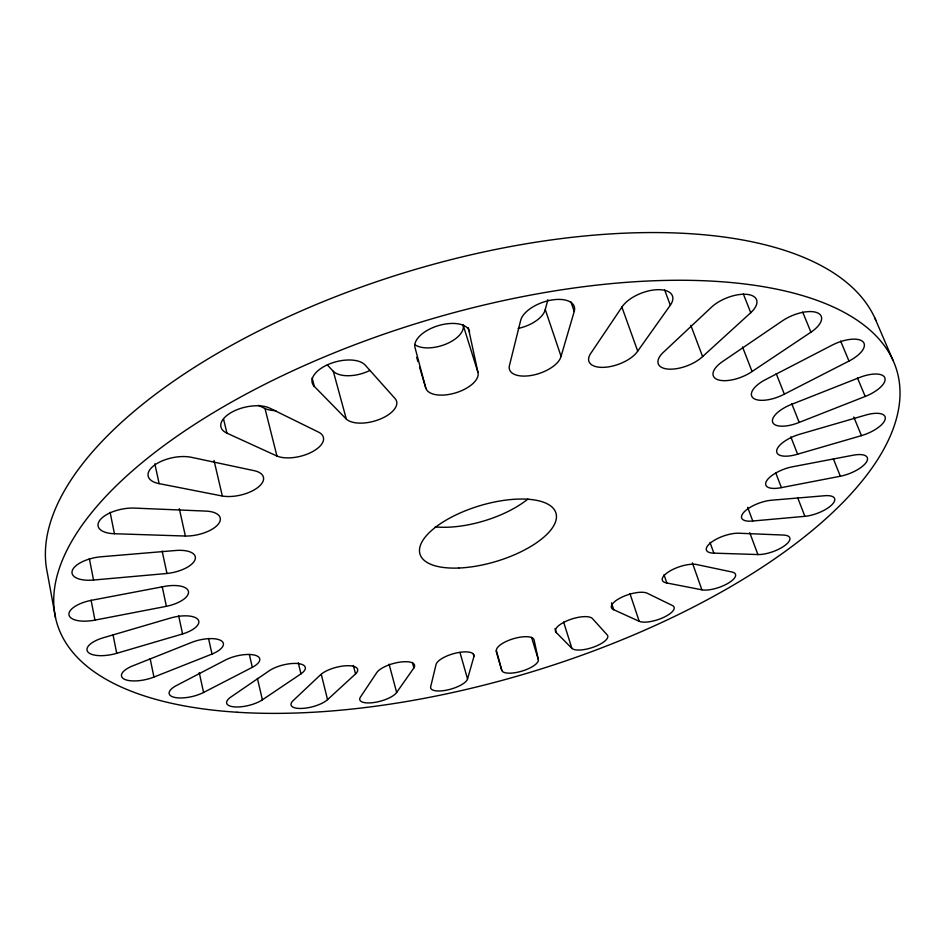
<?xml version="1.0" encoding="UTF-8"?>
<svg xmlns="http://www.w3.org/2000/svg" width="946" height="946" viewBox="0 0 946 946"><rect width="100%" height="100%" fill="white"/><g stroke="black" fill="none" stroke-linecap="round" stroke-linejoin="round"><path stroke-width="1.42" d="M561.061 356.358L574.234 311.459A28.262 14.202 -19.1 0 0 551.672 300.024A28.262 14.202 -19.1 0 0 520.667 320.387L509.35 365.936A27.127 13.114 -18.5 0 0 532.054 375.314A27.127 13.114 -18.5 0 0 561.061 356.358L545.263 309.519L547.888 299.728M473.981 656.382A19.712 6.941 -16 0 0 456.492 652.941A19.712 6.941 -16 0 0 436.011 664.707L430.678 686.761A19.168 6.563 -15.9 0 0 447.281 690.001A19.168 6.563 -15.9 0 0 467.537 678.932L473.981 656.382L473.189 653.639M413.863 667.959A19.961 7.083 -15.3 0 0 400.454 662.058A19.961 7.083 -15.3 0 0 376.591 672.866L360.45 697.072A19.464 6.717 -15.1 0 0 373.244 702.618A19.464 6.717 -15.1 0 0 396.646 692.484L413.863 667.959L412.35 662.401M670.324 305.203A27.883 13.599 -20.8 0 0 657.423 289.689A27.883 13.599 -20.8 0 0 622.149 306.764L590.375 353.958A26.807 12.676 -19.8 0 0 604.47 367.308A26.807 12.676 -19.8 0 0 637.71 351.143L670.324 305.203L664.648 289.996M355.53 673.93A20.374 7.32 -14.6 0 0 346.815 665.724A20.374 7.32 -14.6 0 0 320.162 675.125L293.083 700.69A19.937 6.977 -14.3 0 0 301.478 708.448A19.937 6.977 -14.3 0 0 327.553 699.638L355.53 673.93L353.355 665.452M702.594 356.583L750.746 312.7A27.257 12.747 -22 0 0 747.778 294.466A27.257 12.747 -22 0 0 711.368 307.296L662.839 352.811A26.299 12.05 -20.8 0 0 667.793 369.058A26.299 12.05 -20.8 0 0 702.594 356.583L690.817 325.318M300.958 673.859A20.918 7.651 -13.9 0 0 297.541 663.524A20.918 7.651 -13.9 0 0 268.841 671.045L230.859 697.036A20.599 7.343 -13.5 0 0 234.23 706.875A20.599 7.343 -13.5 0 0 262.385 699.815L300.958 673.859L298.25 662.72M752.07 371.518L810.935 332.188A26.405 11.766 -22.5 0 0 817.108 312.688A26.405 11.766 -22.5 0 0 782.389 320.86L722.035 361.916A25.625 11.317 -21.3 0 0 718.215 379.843A25.625 11.317 -21.3 0 0 752.07 371.518L742.527 346.957M203.567 692.46L252.322 667.332A21.604 8.076 -13.3 0 0 254.758 655.152A21.604 8.076 -13.3 0 0 224.935 660.284L176.405 685.566A21.415 7.84 -12.8 0 0 174.099 697.285A21.415 7.84 -12.8 0 0 203.567 692.46L199.251 672.594M784.34 394.151L848.976 361.065A25.4 10.784 -22.6 0 0 862.811 341.601A25.4 10.784 -22.6 0 0 831.948 345.231L765.03 379.866A24.821 10.536 -21.5 0 0 753.465 398.278A24.821 10.536 -21.5 0 0 784.34 394.151L776.217 373.623M153.938 677.064L211.999 654.064A22.385 8.609 -12.8 0 0 220.749 640.442A22.385 8.609 -12.8 0 0 190.962 642.677L132.747 665.866A22.361 8.443 -12.1 0 0 124.174 679.11A22.361 8.443 -12.1 0 0 153.938 677.064L150.154 658.641M799.181 422.413L865.2 396.457A24.312 9.85 -22.4 0 0 884.9 378.057A24.312 9.85 -22.4 0 0 859.299 377.596L790.655 404.734A23.957 9.791 -21.5 0 0 772.799 422.578A23.957 9.791 -21.5 0 0 799.181 422.413L791.802 403.788M116.701 653.319L182.566 633.962A23.236 9.224 -12.4 0 0 197.915 619.453A23.236 9.224 -12.4 0 0 169.571 618.306L103.268 637.77A23.425 9.176 -11.5 0 0 87.954 652.042A23.425 9.176 -11.5 0 0 116.701 653.319L113.059 634.861M797.62 454.186L861.451 435.633A23.212 9.022 -22 0 0 885.196 419.031A23.212 9.022 -22 0 0 865.59 415.105L799.193 434.403A23.071 9.105 -21.2 0 0 776.654 450.887A23.071 9.105 -21.2 0 0 797.62 454.186L790.797 436.804M94.943 620.115L166.39 606.327A24.147 9.957 -12.1 0 0 188.479 591.664A24.147 9.957 -12.1 0 0 163.386 586.615L91.419 600.32A24.561 10.051 -11.1 0 0 68.999 614.888A24.561 10.051 -11.1 0 0 94.943 620.115L91.088 600.154M781.408 487.616L840.344 476.24A22.172 8.313 -21.4 0 0 866.536 461.908A22.172 8.313 -21.4 0 0 853.103 455.227L791.991 466.875A22.219 8.502 -20.7 0 0 766.319 481.408A22.219 8.502 -20.7 0 0 781.408 487.616L775.708 472.775M93.536 580.04L166.957 573.477A25.01 10.713 -12.1 0 0 195.065 559.606A25.01 10.713 -12.1 0 0 174.963 550.56L101.257 556.756A25.637 10.997 -10.9 0 0 72.286 570.615A25.637 10.997 -10.9 0 0 93.536 580.04L89.362 558.613M752.756 521.01L804.892 516.327A21.238 7.734 -20.7 0 0 832.173 504.49A21.238 7.734 -20.7 0 0 824.758 495.728L771.014 500.268A21.451 7.994 -20.1 0 0 743.639 512.495A21.451 7.994 -20.1 0 0 752.756 521.01L747.659 507.34M713.852 553.138L757.888 554.557A20.457 7.261 -19.9 0 0 785.145 545.298A20.457 7.261 -19.9 0 0 783.418 535.058L738.424 533.213A20.8 7.58 -19.5 0 0 710.552 542.898A20.8 7.58 -19.5 0 0 713.852 553.138L709.985 542.401M114.442 533.733L185.381 536.039A25.79 11.482 -12.3 0 0 218.36 524.049A25.79 11.482 -12.3 0 0 205.081 511.065L134.403 508.097A26.606 11.991 -11.2 0 0 99.98 520.052A26.606 11.991 -11.2 0 0 114.442 533.733L110.103 512.318M159.141 483.631L222.345 496.023A26.429 12.203 -13 0 0 258.388 487.024A26.429 12.203 -13 0 0 253.493 470.529L191.317 457.296A27.41 12.948 -11.9 0 0 153.358 466.047A27.41 12.948 -11.9 0 0 159.141 483.631L154.825 463.777M666.835 582.984L701.897 589.819A19.831 6.918 -19.1 0 0 728.278 583.174A19.831 6.918 -19.1 0 0 731.802 571.963L696.41 564.49A20.28 7.272 -18.9 0 0 669.07 571.538A20.28 7.272 -18.9 0 0 666.835 582.984L663.986 574.73M613.706 609.697L639.212 621.309A19.393 6.681 -18.3 0 0 663.997 617.218A19.393 6.681 -18.3 0 0 672.334 605.487L647.064 593.154A19.901 7.048 -18.2 0 0 621.132 597.529A19.901 7.048 -18.2 0 0 613.706 609.697L611.459 602.874M226.934 433.162L276.942 456.031A26.89 12.795 -14 0 0 313.658 451.017A26.89 12.795 -14 0 0 318.069 431.896L269.894 408.211A27.99 13.764 -13.1 0 0 231.131 412.562A27.99 13.764 -13.1 0 0 226.934 433.162L223.587 419.173M258.471 405.349L265.01 408.554A26.547 13.279 -13.8 0 0 275.854 410.647M556.343 632.614L571.881 648.329A19.133 6.539 -17.5 0 0 594.478 646.757A19.133 6.539 -17.5 0 0 607.19 634.896L592.338 618.448A19.677 6.929 -17.4 0 0 568.558 620.15A19.677 6.929 -17.4 0 0 556.343 632.614L555.066 628.522M314.332 386.441L346.331 419.09A27.162 13.185 -15.4 0 0 380.954 418.771A27.162 13.185 -15.4 0 0 394.789 398.242L365.168 365.073A28.321 14.296 -14.9 0 0 328.818 364.198A28.321 14.296 -14.9 0 0 314.332 386.441L312.085 377.986M327.292 364.92L333.311 371.329L346.331 419.09M874.754 317.821L892.823 359.929M857.431 377.844L865.2 396.457M840.639 341.068L848.976 361.065M853.789 417.02L861.451 435.633M802.705 312.109L810.935 332.188M833.379 458.905L840.344 476.24M743.32 293.91L750.746 312.7M797.584 497.49L804.892 516.327M749.764 532.693L757.888 554.557M621.699 306.551L637.71 351.143M692.389 562.905L701.897 589.819M570.911 301.833L574.234 311.459M629.953 593.603L639.212 621.309M563.627 622.078L571.881 648.329M468.282 327.659L477.955 372.381A27.245 13.291 -17 0 1 455.629 392.862A27.245 13.291 -17 0 1 425.818 388.203L419.575 367.178M477.955 372.381L463.114 324.916A26.89 13.788 -17 0 1 445.672 344.214A26.89 13.788 -17 0 1 414.667 344.521M531.569 637.427L538.321 659.563A19.05 6.504 -16.7 0 1 521.636 671.199A19.05 6.504 -16.7 0 1 501.77 670.336L496.047 650.907M416.666 357.363L417.907 361.561M459.969 652.444L467.537 678.932M501.77 670.336L496.532 651.12A19.618 6.894 -16.7 0 1 513.11 638.81A19.618 6.894 -16.7 0 1 534.052 639.709L538.321 659.563M389.102 664.187L396.646 692.484M425.818 388.203L415.046 347.667A28.415 14.45 -17 0 1 438.849 325.495A28.415 14.45 -17 0 1 469.594 331.857M265.01 408.554L276.942 456.031M321.333 674.604L327.553 699.638M214.044 460.513L222.345 496.023M257.418 678.412L262.385 699.815M249.342 654.478L252.322 667.332M208.534 638.467L211.999 654.064M179.326 508.735L185.381 536.039M178.617 615.61L182.566 633.962M162.144 551.033L166.957 573.477M162.204 586.603L166.39 606.327M55.518 617.561L47.3 572.673A433.457 190.879 -16.8 0 1 406.756 271.999A433.457 190.879 -16.8 0 1 875.949 320.517M545.263 309.519A26.772 13.611 -18.7 0 1 518.183 328.428M369.957 370.406A26.807 13.67 -15.3 0 1 333.311 371.329M527.927 499.039A70.217 30.237 -16.8 0 1 435.184 526.875M237.008 712.232A438.53 183.418 -16.8 0 0 898.7 408.412A438.53 183.418 -16.8 0 0 294.927 369.815A438.53 183.418 -16.8 0 0 237.008 712.232M458.786 568.026A70.997 29.019 -16.8 0 0 556.224 514.175A70.997 29.019 -16.8 0 0 448.912 518.538A70.997 29.019 -16.8 0 0 458.786 568.026"/></g></svg>
